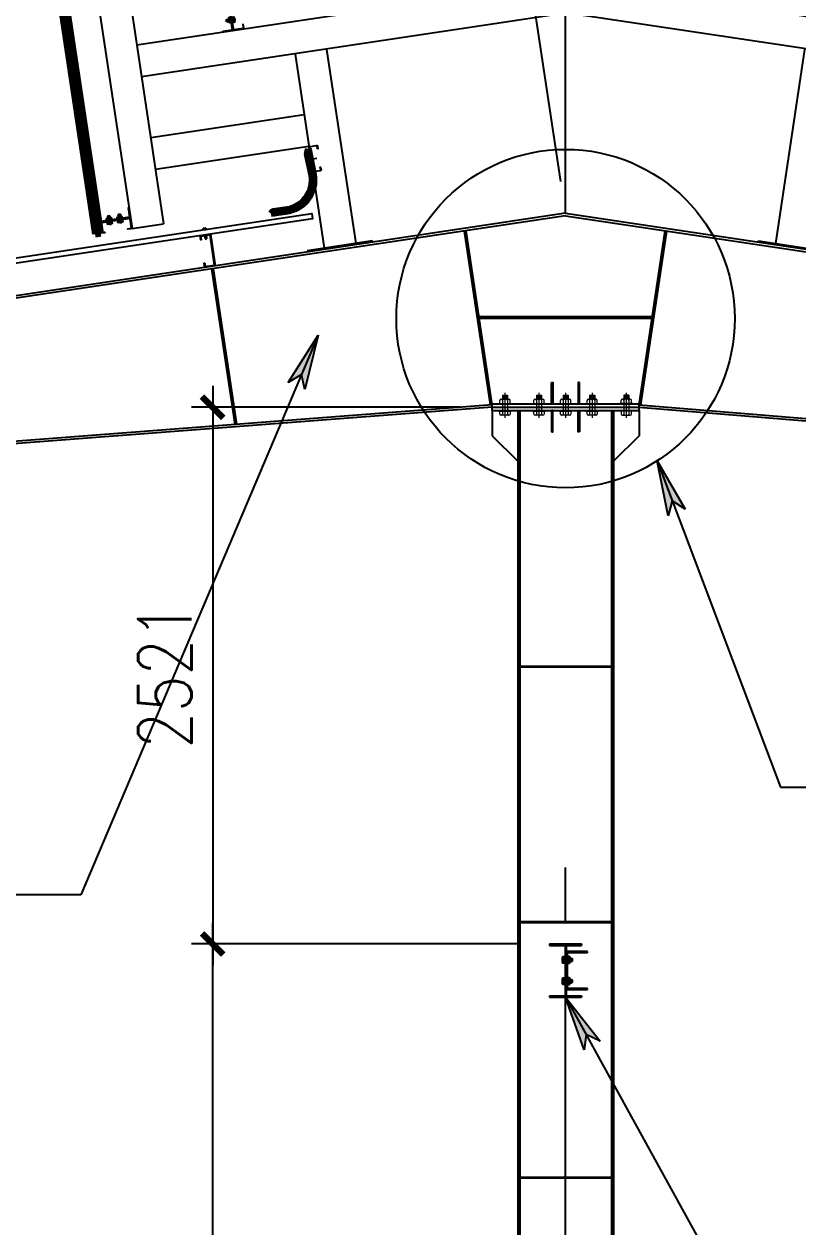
# Model space of a CAD drawing. Header units: inches. Extents: x 651127 to 1529722, y 768575 to 1021311.
# Drawn here: x 1036729 to 1040364, y 879799 to 885449 of the extents above; entities that cross this region are included whole.
import ezdxf

# ---------------------------------------------------------------- set-up
doc = ezdxf.new("R2010")
doc.units = ezdxf.units.IN
doc.header["$LTSCALE"] = 1000
doc.header["$MEASUREMENT"] = 0
doc.linetypes.add('CENTER', pattern=[2, 1.25, -0.25, 0.25, -0.25])
doc.linetypes.add('CENTER2', pattern=[1.125, 0.75, -0.125, 0.125, -0.125])
doc.layers.get('DEFPOINTS').update_dxf_attribs({"color": 8, "lineweight": 9})
for name, color, linetype in [('DWGshare.com_12', 51, 'Continuous'), ('DWGshare.com_13', 145, 'Continuous'), ('DWGshare.com_18', 1, 'Continuous'), ('DWGshare.com_19', 136, 'Continuous'), ('DWGshare.com_2', 147, 'Continuous'), ('DWGshare.com_32', 253, 'Continuous'), ('DWGshare.com_34', 1, 'Continuous'), ('DWGshare.com_35', 9, 'Continuous'), ('DWGshare.com_36', 2, 'Continuous'), ('DWGshare.com_37', 8, 'CENTER2'), ('DWGshare.com_38', 8, 'Continuous'), ('DWGshare.com_39', 143, 'Continuous'), ('DWGshare.com_4', 8, 'CENTER2'), ('DWGshare.com_40', 4, 'Continuous'), ('DWGshare.com_41', 51, 'Continuous')]:
    doc.layers.add(name, color=color, linetype=linetype)
doc.layers.add('DWGshare.com_20', color=115, linetype='Continuous', lineweight=20)
doc.layers.add('DWGshare.com_23', color=147, linetype='Continuous', lineweight=0)
doc.styles.add('DWGshare.com_4', font='romans.shx', dxfattribs={"width": 0.8})
doc.dimstyles.new('DWGshare.com_1', dxfattribs={"dimscale": 100, "dimtxt": 2.5, "dimasz": 1, "dimexe": 1, "dimexo": 1.5, "dimgap": 1, "dimtad": 1, "dimdec": 0, "dimzin": 0, "dimdsep": 46, "dimtxsty": 'DWGshare.com_4', "dimblk": 'DWGshare.com_1', "dimcen": 1.5, "dimdle": 1, "dimclrd": 256, "dimclre": 256, "dimclrt": 7, "dimadec": 0, "dimazin": 0, "dimtfac": 1, "dimtdec": 0, "dimtix": 1, "dimtmove": 2, "dimatfit": 3, "dimfxl": 1, "dimtolj": 1, "dimtzin": 0, "dimarcsym": 0})
doc.dimstyles.new('DWGshare.com_4', dxfattribs={"dimscale": 100, "dimtxt": 2.5, "dimasz": 2, "dimexe": 1, "dimexo": 1.5, "dimgap": 1, "dimtad": 1, "dimdec": 0, "dimlfac": 0.5, "dimzin": 0, "dimdsep": 46, "dimtxsty": 'DWGshare.com_4', "dimblk": 'DWGshare.com_6', "dimcen": 1.5, "dimdle": 1, "dimclrd": 256, "dimclre": 256, "dimclrt": 7, "dimadec": 0, "dimazin": 0, "dimtfac": 1, "dimtdec": 0, "dimtix": 1, "dimtmove": 2, "dimatfit": 3, "dimldrblk": 'DWGshare.com_6', "dimfxl": 1, "dimtolj": 1, "dimtzin": 0, "dimarcsym": 0})

# ---------------------------------------------------------------- blocks, each defined once
blk = doc.blocks.new('DWGshare.com_1')
at = {"color": 0, "linetype": 'ByBlock', "const_width": 0.3}
blk.add_lwpolyline([(-0.5, -0.5), (0.5, 0.5)], dxfattribs=at)
blk = doc.blocks.new('*D235')
at = {"layer": 'DEFPOINTS', "color": 0, "transparency": 16777216}
for p in [(1037614.8, 881128.5), (1039197.5, 881128.5), (1039022.5, 870128.7)]:
    blk.add_point(p, dxfattribs=at)
at = {"layer": 'DWGshare.com_19', "lineweight": -2, "transparency": 16777216}
for p, q in [((1037614.8, 870028.7), (1037614.8, 881228.5)), ((1039047.5, 881128.5), (1037514.8, 881128.5)), ((1038872.5, 870128.7), (1037514.8, 870128.7))]:
    blk.add_line(p, q, dxfattribs=at)
at = {"layer": 'DWGshare.com_19', "lineweight": -2, "transparency": 16777216, "xscale": 100, "yscale": 100, "zscale": 100}
for p, rotation in [((1037614.8, 881128.5), 90), ((1037614.8, 870128.7), 270)]:
    blk.add_blockref('DWGshare.com_1', p, dxfattribs=dict(at, rotation=rotation))
at = {"layer": 'DWGshare.com_19', "color": 7, "transparency": 16777216, "insert": (1037389.8, 875628.6), "char_height": 250, "attachment_point": 5, "rotation": 90, "style": 'DWGshare.com_4'}
blk.add_mtext('\\A1;11000', dxfattribs=at)
blk = doc.blocks.new('DWGshare.com_6')
at = {"linetype": 'CENTER2'}
blk.add_hatch(color=256, dxfattribs=at).paths.add_polyline_path([(-1.296, 0.216), (-1, 0), (-1.296, -0.216), (0, 0)])
blk.add_line((0, 0), (-1, 0), dxfattribs=at)
blk.add_lwpolyline([(-1.296, 0.216), (0, 0), (-1.296, -0.216), (-1, 0), (-1.296, 0.216)], dxfattribs=at)
blk = doc.blocks.new('*D265')
at = {"layer": 'DEFPOINTS', "color": 0, "transparency": 16777216}
for p in [(1039010.1, 886310.3), (1039272.5, 884560.7), (1033338.9, 883670.7)]:
    blk.add_point(p, dxfattribs=at)
at = {"layer": 'DWGshare.com_19', "lineweight": -2, "transparency": 16777216}
for p, q in [((1039250.3, 884709.1), (1038995.2, 886409.2)), ((1032977.6, 885405.4), (1039109, 886325.1)), ((1033316.6, 883819), (1033061.6, 885519.1))]:
    blk.add_line(p, q, dxfattribs=at)
at = {"layer": 'DWGshare.com_19', "lineweight": -2, "transparency": 16777216, "xscale": 100, "yscale": 100, "zscale": 100}
for p, rotation in [((1039010.1, 886310.3), 8.530765609948459), ((1033076.5, 885420.2), 188.5307656099484)]:
    blk.add_blockref('DWGshare.com_1', p, dxfattribs=dict(at, rotation=rotation))
at = {"layer": 'DWGshare.com_19', "color": 7, "transparency": 16777216, "insert": (1036009.9, 886087.8), "char_height": 250, "attachment_point": 5, "rotation": 8.5308, "style": 'DWGshare.com_4'}
blk.add_mtext('\\A1;6000', dxfattribs=at)
blk = doc.blocks.new('DWGshare.com_14')
at = {"layer": 'DWGshare.com_38'}
h = blk.add_hatch(dxfattribs=at)
h.set_pattern_fill('ANSI31', color=8, scale=400, angle=10, style=0)
h.set_pattern_definition([(125, (-1700181.144, -1211422.91), (40.9576022, 28.6788218), [])])
h.paths.add_polyline_path([(-574, 1638), (-361, 1333), (-915, 1330)])
h = blk.add_hatch(dxfattribs=at)
h.set_pattern_fill('ANSI31', color=8, scale=400, angle=10, style=0)
h.set_pattern_definition([(55, (1700181.144, -1211422.91), (-40.9576022, 28.6788218), [])])
h.paths.add_polyline_path([(574, 1638), (361, 1333), (915, 1330)])
at = {"layer": 'DWGshare.com_39'}
blk.add_line((0, 1638), (0, 0), dxfattribs=at)
for points in [[(573, 0), (-574, 1638), (-574, 1638), (-574, 1638)], [(-573, 0), (574, 1638), (574, 1638), (574, 1638)]]:
    blk.add_lwpolyline(points, dxfattribs=at)
at = {"layer": 'DWGshare.com_41', "color": 2}
for points in [[(-574, 1638), (-915, 1330), (-361, 1333)], [(574, 1638), (915, 1330), (361, 1333)]]:
    blk.add_lwpolyline(points, dxfattribs=at)
blk = doc.blocks.new('DWGshare.com_15')
at = {"layer": 'DWGshare.com_39'}
h = blk.add_hatch(dxfattribs=at)
h.set_pattern_fill('ANSI31', color=256, scale=25, angle=72.9385, style=0)
h.set_pattern_definition([(45, (21844.015, -11896.4502), (2.2097087, -2.2097087), [])])
h.paths.add_polyline_path([(-75, 4), (-29, 4), (-29, 140), (-25, 140), (-25, 0), (-75, 0)])
for p, q in [((-29, 115), (-30.1, 115)), ((-30.1, 85), (-30.1, 115)), ((-29, 115), (-29, 85)), ((-23, 115), (-21.9, 115)), ((-23, 115), (-23, 85)), ((-21.9, 85), (-21.9, 115)), ((-54.4, 100), (-6.1, 100)), ((-49.3, 106), (-39.7, 106)), ((-49.3, 94), (-49.3, 106)), ((-49.3, 94), (-39.7, 94)), ((-47.3, 94), (-47.3, 106)), ((-45, 94), (-45, 106)), ((-45, 106), (-15, 106)), ((-45, 94), (-15, 94)), ((-42, 94), (-42, 106)), ((-39.7, 90.7), (-39.7, 109.3)), ((-39.7, 40.7), (-39.7, 59.3)), ((-30.1, 112), (-37, 112)), ((-30.1, 88), (-37, 88)), ((-30.1, 62), (-37, 62)), ((-29, 85), (-30.1, 85)), ((-29, 65), (-30.1, 65)), ((-30.1, 35), (-30.1, 65)), ((-29, 65), (-29, 35)), ((-23, 85), (-21.9, 85)), ((-23, 65), (-21.9, 65)), ((-23, 65), (-23, 35)), ((-21.9, 112), (-15, 112)), ((-15, 88), (-21.9, 88)), ((-21.9, 35), (-21.9, 65)), ((-21.9, 62), (-15, 62)), ((-12.3, 109.3), (-12.3, 90.7)), ((-12.3, 59.3), (-12.3, 40.7)), ((-54.4, 50), (-6.1, 50)), ((-49.3, 56), (-39.7, 56)), ((-49.3, 44), (-49.3, 56)), ((-49.3, 44), (-39.7, 44)), ((-47.3, 44), (-47.3, 56)), ((-45, 44), (-45, 56)), ((-45, 56), (-15, 56)), ((-45, 44), (-15, 44)), ((-42, 44), (-42, 56)), ((-30.1, 38), (-37, 38)), ((-29, 35), (-30.1, 35)), ((-23, 35), (-21.9, 35)), ((-15, 38), (-21.9, 38))]:
    blk.add_line(p, q, dxfattribs=at)
blk.add_lwpolyline([(-25, 4.5, 0.414214), (-20.5, 0), (20.5, 0, 0.414214), (25, 4.5), (25, 20), (23, 20), (23, 4.5, -0.414214), (20.5, 2), (-20.5, 2, -0.414214), (-23, 4.5), (-23, 145.5, -0.414214), (-20.5, 148), (20.5, 148, -0.414214), (23, 145.5), (23, 130), (25, 130), (25, 145.5, 0.414214), (20.5, 150), (-20.5, 150, 0.414214), (-25, 145.5)], format="xyb", close=True, dxfattribs=at)
for centre, start, end in [((-37, 109.3), 90, 180), ((-37, 108.7), 180, 270), ((-37, 103.3), 90, 180), ((-37, 96.7), 180, 270), ((-37, 91.3), 90, 180), ((-37, 90.7), 180, 270), ((-37, 59.3), 90, 180), ((-37, 58.7), 180, 270), ((-15, 109.3), 360, 90), ((-15, 108.7), 270, 360), ((-15, 103.3), 360, 90), ((-15, 96.7), 270, 360), ((-15, 91.3), 360, 90), ((-15, 90.7), 270, 360), ((-15, 59.3), 360, 90), ((-15, 58.7), 270, 360), ((-37, 53.3), 90, 180), ((-37, 46.7), 180, 270), ((-37, 41.3), 90, 180), ((-37, 40.7), 180, 270), ((-15, 53.3), 360, 90), ((-15, 46.7), 270, 360), ((-15, 41.3), 360, 90), ((-15, 40.7), 270, 360)]:
    blk.add_arc(centre, 2.73, start, end, dxfattribs=at)
at = {"layer": 'DWGshare.com_40', "color": 4}
blk.add_lwpolyline([(-75, 4), (-29, 4), (-29, 140), (-25, 140), (-25, 0), (-75, 0)], close=True, dxfattribs=at)
blk = doc.blocks.new('DWGshare.com_16')
at = {"layer": 'DWGshare.com_13', "color": 8, "linetype": 'CENTER2', "ltscale": 0.5}
for p, q in [((-2321.2, 1085.5), (-2313.1, 1031.3)), ((2321.2, 1085.5), (2313.1, 1031.3))]:
    blk.add_line(p, q, dxfattribs=at)
at = {"layer": 'DWGshare.com_37', "linetype": 'CENTER', "ltscale": 500}
blk.add_line((0, 0), (0, 3176.5), dxfattribs=at)
at = {"layer": 'DWGshare.com_39', "linetype": 'Continuous', "lineweight": 100}
for p, q in [((-2038.6, 1560.8), (-1287, 1673.5)), ((-2034.9, 1536.1), (-1283.3, 1648.8)), ((-1287, 1673.5), (-1283.3, 1648.8)), ((1287, 1673.5), (1283.3, 1648.8)), ((2034.9, 1536.1), (1283.3, 1648.8)), ((2038.6, 1560.8), (1287, 1673.5)), ((-1696.6, 1015.5), (-0.4, 1269.9)), ((-1692.9, 990.8), (-0.4, 1244.6)), ((1696.6, 1015.5), (0.4, 1269.9)), ((1692.9, 990.8), (0.4, 1244.6)), ((-2386, 1078.9), (-2209.5, -97.8)), ((-2361.3, 1082.7), (-2184.7, -94.1)), ((2361.3, 1082.7), (2184.7, -94.1)), ((2386, 1078.9), (2209.5, -97.8)), ((-1692.9, 990.8), (-1696.6, 1015.5)), ((1692.9, 990.8), (1696.6, 1015.5)), ((-2209.5, -97.8), (-2184.7, -94.1)), ((2209.5, -97.8), (2184.7, -94.1))]:
    blk.add_line(p, q, dxfattribs=at)
for points in [[(-1383.4, -1.8), (-1373.2, 9.8), (-1297, 21.2, 0.386282), (-1191.9, 179), (-1213.6, 279.6), (-1207, 302.9)], [(-1383.4, -1.8), (-1368.1, 0.4), (-1295.5, 11.3, 0.388252), (-1182, 180.5), (-1206.1, 297.3), (-1207, 302.9)], [(1383.4, -1.8), (1368.1, 0.4), (1295.5, 11.3, -0.388252), (1182, 180.5), (1206.1, 297.3), (1207, 302.9)], [(1383.4, -1.8), (1373.2, 9.8), (1297, 21.2, -0.386282), (1191.9, 179), (1213.6, 279.6), (1207, 302.9)]]:
    blk.add_lwpolyline(points, format="xyb", dxfattribs=at)
for centre, radius, start, end in [((-1965.7, 1142), 425, 98.5308, 188.5308), ((-1965.7, 1142), 400, 98.5308, 188.5308), ((1965.7, 1142), 400, 351.4692, 81.4692), ((1965.7, 1142), 425, 351.4692, 81.4692)]:
    blk.add_arc(centre, radius, start, end, dxfattribs=at)
at = {"layer": 'DWGshare.com_41'}
for p, q in [((-1287.3, 1648.2), (-1265, 1499.9)), ((-1283.3, 1648.8), (-1238.8, 1352.1)), ((1283.3, 1648.8), (1238.8, 1352.1)), ((1287.3, 1648.2), (1265, 1499.9))]:
    blk.add_line(p, q, dxfattribs=at)
at = {"layer": 'DWGshare.com_41', "ltscale": 0.9}
for p, q in [((-2250, 1352.1), (-1261.1, 1500.5)), ((-1261.1, 1500.5), (-1238.8, 1352.1)), ((1261.1, 1500.5), (1238.8, 1352.1)), ((2250, 1352.1), (1261.1, 1500.5)), ((-2250, 1352.1), (-2036.4, -71.9)), ((-2079.4, 1226), (-2250, 1352.1)), ((-2079.4, 1226), (-1238.8, 1352.1)), ((2079.4, 1226), (1238.8, 1352.1)), ((2250, 1352.1), (2036.4, -71.9)), ((2079.4, 1226), (2250, 1352.1)), ((-2079.4, 1226), (-1888.1, -49.6)), ((2079.4, 1226), (1888.1, -49.6)), ((-2014.1, 790.9), (0, 1093)), ((0, 941.4), (0, 1093)), ((0, 941.4), (0, 1093)), ((2014.1, 790.9), (0, 1093)), ((-1991.9, 642.6), (0, 941.4)), ((1991.9, 642.6), (0, 941.4)), ((-1270.7, 747.7), (-1133.9, -164)), ((-1122.4, 769.9), (-985.6, -141.8)), ((1122.4, 769.9), (985.6, -141.8)), ((1270.7, 747.7), (1133.9, -164)), ((-1948.9, 356), (-1228.2, 464.1)), ((1948.9, 356), (1228.2, 464.1)), ((-1926.7, 207.7), (-1205.9, 315.8)), ((1926.7, 207.7), (1205.9, 315.8)), ((-1218.3, 250.4), (-1167.7, 258)), ((1218.3, 250.4), (1167.7, 258)), ((-2036.4, -71.9), (-1888.1, -49.6)), ((2036.4, -71.9), (1888.1, -49.6)), ((-906.5, -129.9), (-1213.1, -175.9)), ((-905.6, -135.8), (-906.5, -129.9)), ((905.6, -135.8), (906.5, -129.9)), ((906.5, -129.9), (1213.1, -175.9)), ((-1213.1, -175.9), (-1212.2, -181.8)), ((1213.1, -175.9), (1212.2, -181.8))]:
    blk.add_line(p, q, dxfattribs=at)
at = {"layer": 'DWGshare.com_41', "flags": 128}
for points in [[(-1331.8, 1621.3), (-1334, 1636.2, -0.414214), (-1331.5, 1639.6), (-1291.9, 1645.5, -0.414214), (-1288.5, 1643), (-1267.7, 1504.5, -0.414214), (-1270.3, 1501.1), (-1309.8, 1495.2, -0.414214), (-1313.2, 1497.7), (-1315.5, 1512.5), (-1317.4, 1512.2), (-1315.2, 1497.4, 0.414214), (-1309.5, 1493.2), (-1270, 1499.1, 0.414214), (-1265.8, 1504.8), (-1286.5, 1643.3, 0.414214), (-1292.2, 1647.5), (-1331.8, 1641.5, 0.414214), (-1336, 1635.9), (-1333.8, 1621)], [(1331.8, 1621.3), (1334, 1636.2, 0.414214), (1331.5, 1639.6), (1291.9, 1645.5, 0.414214), (1288.5, 1643), (1267.7, 1504.5, 0.414214), (1270.3, 1501.1), (1309.8, 1495.2, 0.414214), (1313.2, 1497.7), (1315.5, 1512.5), (1317.4, 1512.2), (1315.2, 1497.4, -0.414214), (1309.5, 1493.2), (1270, 1499.1, -0.414214), (1265.8, 1504.8), (1286.5, 1643.3, -0.414214), (1292.2, 1647.5), (1331.8, 1641.5, -0.414214), (1336, 1635.9), (1333.8, 1621)], [(-1165.2, 302.9), (-1166.9, 314.8, 0.414214), (-1169.7, 316.8), (-1201.3, 312, 0.414214), (-1203.3, 309.3), (-1186.7, 198.5, 0.414214), (-1184, 196.5), (-1152.3, 201.3, 0.414214), (-1150.3, 204), (-1152.1, 215.9), (-1150.5, 216.1), (-1148.7, 204.2, -0.414214), (-1152.1, 199.7), (-1183.7, 194.9, -0.414214), (-1188.3, 198.3), (-1204.9, 309.1, -0.414214), (-1201.5, 313.6), (-1169.9, 318.4, -0.414214), (-1165.4, 315), (-1163.6, 303.1)], [(1165.2, 302.9), (1166.9, 314.8, -0.414214), (1169.7, 316.8), (1201.3, 312, -0.414214), (1203.3, 309.3), (1186.7, 198.5, -0.414214), (1184, 196.5), (1152.3, 201.3, -0.414214), (1150.3, 204), (1152.1, 215.9), (1150.5, 216.1), (1148.7, 204.2, 0.414214), (1152.1, 199.7), (1183.7, 194.9, 0.414214), (1188.3, 198.3), (1204.9, 309.1, 0.414214), (1201.5, 313.6), (1169.9, 318.4, 0.414214), (1165.4, 315), (1163.6, 303.1)]]:
    blk.add_lwpolyline(points, format="xyb", close=True, dxfattribs=at)
at = {"layer": 'DWGshare.com_23', "linetype": 'Continuous', "lineweight": 100, "xscale": 0.375, "yscale": 0.375, "zscale": 0.375}
blk.add_blockref('DWGshare.com_14', (0, 2562.1), dxfattribs=at)
at = {"layer": 'DWGshare.com_23', "linetype": 'Continuous', "ltscale": 1000}
for p, rotation in [((-247.7, 1055.9), 8.530765609618317), ((2204.3, 1047.5), 261.4692343901343), ((-1535.7, 862.7), 8.530765609618317), ((2040.1, -47.2), 261.4692343901343)]:
    blk.add_blockref('DWGshare.com_15', p, dxfattribs=dict(at, rotation=rotation))
at = {"layer": 'DWGshare.com_23', "linetype": 'Continuous', "ltscale": 1000, "xscale": -1}
for p, rotation in [((247.7, 1055.9), 351.4692343903817), ((-2204.3, 1047.5), 98.53076560986567), ((1535.7, 862.7), 351.4692343903817), ((-2040.1, -47.2), 98.53076560986567)]:
    blk.add_blockref('DWGshare.com_15', p, dxfattribs=dict(at, rotation=rotation))
blk = doc.blocks.new('*D862')
at = {"layer": 'DEFPOINTS', "color": 0, "transparency": 16777216}
for p in [(1038927.5, 883649.5), (1037614.8, 881128.5), (1039197.5, 881128.5)]:
    blk.add_point(p, dxfattribs=at)
at = {"layer": 'DWGshare.com_19', "lineweight": -2, "transparency": 16777216}
for p, q in [((1037614.8, 883749.5), (1037614.8, 881028.5)), ((1038777.5, 883649.5), (1037514.8, 883649.5)), ((1039047.5, 881128.5), (1037514.8, 881128.5))]:
    blk.add_line(p, q, dxfattribs=at)
at = {"layer": 'DWGshare.com_19', "lineweight": -2, "transparency": 16777216, "xscale": 100, "yscale": 100, "zscale": 100}
for p, rotation in [((1037614.8, 883649.5), 90), ((1037614.8, 881128.5), 270)]:
    blk.add_blockref('DWGshare.com_1', p, dxfattribs=dict(at, rotation=rotation))
at = {"layer": 'DWGshare.com_19', "color": 7, "transparency": 16777216, "insert": (1037389.8, 882389), "char_height": 250, "attachment_point": 5, "rotation": 90, "style": 'DWGshare.com_4'}
blk.add_mtext('\\A1;2521', dxfattribs=at)

msp = doc.modelspace()

# ---------------------------------------------------------------- hatches: boundary and pattern name
at = {"layer": 'DWGshare.com_12'}
h = msp.add_hatch(color=256, dxfattribs=at)
h.paths.add_polyline_path([(1039197.5, 881128.5), (1039197.5, 881121.5), (1039347.5, 881121.5), (1039347.5, 881128.5)])
h.paths.add_polyline_path([(1039270, 881061.5), (1039275, 881061.5), (1039275, 881121.5), (1039270, 881121.5)])
h.paths.add_polyline_path([(1039275, 881045.5), (1039270, 881045.5), (1039270, 880961.5), (1039275, 880961.5)])
h.paths.add_polyline_path([(1039270, 880885.5), (1039275, 880885.5), (1039275, 880945.5), (1039270, 880945.5)])
h.paths.add_polyline_path([(1039197.5, 880885.5), (1039197.5, 880878.5), (1039347.5, 880878.5), (1039347.5, 880885.5)])

# ---------------------------------------------------------------- linework, layer by layer
for p, q in [((1039272.5, 884560.7), (1033352.7, 883672.7)), ((1039272.5, 884548.6), (1033354.5, 883660.9)), ((1039272.5, 884560.7), (1045192.3, 883672.7)), ((1039272.5, 884548.6), (1045190.5, 883660.9)), ((1038919.5, 883660.9), (1038797.1, 884477.3)), ((1038927.5, 883661.5), (1038805, 884478.4)), ((1039617.5, 883661.5), (1039740.1, 884478.4)), ((1039625.5, 883660.9), (1039748, 884477.3)), ((1037719.9, 883568.8), (1037610.3, 884299.2)), ((1037727.9, 883569.4), (1037618.2, 884300.4)), ((1039678.8, 884074), (1038866.2, 884074)), ((1039678.8, 884066), (1038866.2, 884066)), ((1038927.5, 883661.5), (1033417.8, 883238.7)), ((1038927.5, 883649.5), (1033419.6, 883226.9)), ((1038927.5, 883665.5), (1039617.5, 883665.5)), ((1038927.5, 883633.5), (1038927.5, 883665.5)), ((1038927.5, 883649.5), (1039617.5, 883649.5)), ((1038927.5, 883633.5), (1038927.5, 883515.5)), ((1038927.5, 883633.5), (1039617.5, 883633.5)), ((1039047.5, 883633.5), (1039047.5, 870143)), ((1039057.5, 883633.5), (1039057.5, 870143)), ((1039487.5, 883633.5), (1039487.5, 870143)), ((1039497.5, 883633.5), (1039497.5, 870143)), ((1039617.5, 883633.5), (1039617.5, 883665.5)), ((1039617.5, 883661.5), (1045122.7, 883209.1)), ((1039617.5, 883649.5), (1045120.9, 883197.2)), ((1039617.5, 883633.5), (1039617.5, 883515.5)), ((1038927.5, 883515.5), (1039047.5, 883395.5)), ((1039617.5, 883515.5), (1039497.5, 883395.5)), ((1039057.5, 882433.6), (1039487.5, 882433.6)), ((1039057.5, 882429.6), (1039487.5, 882429.6)), ((1039057.5, 881233.6), (1039487.5, 881233.6)), ((1039057.5, 881229.6), (1039487.5, 881229.6)), ((1039197.5, 881128.5), (1039347.5, 881128.5)), ((1039197.5, 881121.5), (1039347.5, 881121.5)), ((1039375, 881093.5), (1039275, 881093.5)), ((1039281, 880913.5), (1039281, 881093.5)), ((1039375, 881087.5), (1039281, 881087.5)), ((1039375, 881087.5), (1039375, 881093.5)), ((1039375, 880913.5), (1039275, 880913.5)), ((1039375, 880919.5), (1039281, 880919.5)), ((1039375, 880913.5), (1039375, 880919.5)), ((1039057.5, 880033.6), (1039487.5, 880033.6)), ((1039057.5, 880029.6), (1039487.5, 880029.6))]:
    msp.add_line(p, q, dxfattribs=at)
at = {"layer": 'DWGshare.com_18', "linetype": 'Continuous', "ltscale": 0.9}
for p, q in [((1039197.5, 881128.5), (1039197.5, 881121.5)), ((1039270, 881121.5), (1039270, 880885.5)), ((1039275, 881121.5), (1039275, 880885.5)), ((1039347.5, 881128.5), (1039347.5, 881121.5)), ((1039197.5, 880885.5), (1039197.5, 880878.5)), ((1039197.5, 880885.5), (1039347.5, 880885.5)), ((1039197.5, 880878.5), (1039347.5, 880878.5)), ((1039347.5, 880885.5), (1039347.5, 880878.5))]:
    msp.add_line(p, q, dxfattribs=at)
at = {"layer": 'DWGshare.com_20'}
for p, q in [((1038963.5, 883667.6), (1038963.5, 883681.4)), ((1038969, 883686.8), (1039006.1, 883686.8)), ((1038975.5, 883706), (1038975.5, 883686.8)), ((1038975.5, 883706), (1038999.5, 883706)), ((1038975.5, 883702), (1038999.5, 883702)), ((1038975.5, 883697.4), (1038999.5, 883697.4)), ((1038975.5, 883691.4), (1038999.5, 883691.4)), ((1038975.5, 883681.4), (1038975.5, 883617.5)), ((1038987.5, 883717.4), (1038987.5, 883599.6)), ((1038999.5, 883706), (1038999.5, 883686.8)), ((1038999.5, 883681.4), (1038999.5, 883617.5)), ((1039011.5, 883667.6), (1039011.5, 883681.4)), ((1039123.5, 883667.6), (1039123.5, 883681.4)), ((1039129, 883686.8), (1039166.1, 883686.8)), ((1039135.5, 883706), (1039135.5, 883686.8)), ((1039135.5, 883706), (1039159.5, 883706)), ((1039135.5, 883702), (1039159.5, 883702)), ((1039135.5, 883697.4), (1039159.5, 883697.4)), ((1039135.5, 883691.4), (1039159.5, 883691.4)), ((1039135.5, 883681.4), (1039135.5, 883617.5)), ((1039147.5, 883717.4), (1039147.5, 883599.6)), ((1039159.5, 883706), (1039159.5, 883686.8)), ((1039159.5, 883681.4), (1039159.5, 883617.5)), ((1039171.5, 883667.6), (1039171.5, 883681.4)), ((1039248.5, 883667.6), (1039248.5, 883681.4)), ((1039254, 883686.8), (1039291.1, 883686.8)), ((1039260.5, 883706), (1039260.5, 883686.8)), ((1039260.5, 883706), (1039284.5, 883706)), ((1039260.5, 883702), (1039284.5, 883702)), ((1039260.5, 883697.4), (1039284.5, 883697.4)), ((1039260.5, 883691.4), (1039284.5, 883691.4)), ((1039260.5, 883681.4), (1039260.5, 883617.5)), ((1039272.5, 883717.4), (1039272.5, 883599.6)), ((1039284.5, 883706), (1039284.5, 883686.8)), ((1039284.5, 883681.4), (1039284.5, 883617.5)), ((1039296.5, 883667.6), (1039296.5, 883681.4)), ((1039373.5, 883667.6), (1039373.5, 883681.4)), ((1039379, 883686.8), (1039416.1, 883686.8)), ((1039385.5, 883706), (1039385.5, 883686.8)), ((1039385.5, 883706), (1039409.5, 883706)), ((1039385.5, 883702), (1039409.5, 883702)), ((1039385.5, 883697.4), (1039409.5, 883697.4)), ((1039385.5, 883691.4), (1039409.5, 883691.4)), ((1039385.5, 883681.4), (1039385.5, 883617.5)), ((1039397.5, 883717.4), (1039397.5, 883599.6)), ((1039409.5, 883706), (1039409.5, 883686.8)), ((1039409.5, 883681.4), (1039409.5, 883617.5)), ((1039421.5, 883667.6), (1039421.5, 883681.4)), ((1039533.5, 883667.6), (1039533.5, 883681.4)), ((1039576.1, 883686.8), (1039539, 883686.8)), ((1039545.5, 883706), (1039545.5, 883686.8)), ((1039569.5, 883706), (1039545.5, 883706)), ((1039569.5, 883702), (1039545.5, 883702)), ((1039569.5, 883697.4), (1039545.5, 883697.4)), ((1039569.5, 883691.4), (1039545.5, 883691.4)), ((1039545.5, 883681.4), (1039545.5, 883617.5)), ((1039557.5, 883717.4), (1039557.5, 883599.6)), ((1039569.5, 883706), (1039569.5, 883686.8)), ((1039569.5, 883681.4), (1039569.5, 883617.5)), ((1039581.5, 883667.6), (1039581.5, 883681.4)), ((1038957.4, 883665.5), (1038957.4, 883667.6)), ((1038957.4, 883667.6), (1039017.6, 883667.6)), ((1039017.6, 883665.5), (1038957.4, 883665.5)), ((1038957.4, 883633.5), (1038957.4, 883631.3)), ((1039017.6, 883633.5), (1038957.4, 883633.5)), ((1038957.4, 883631.3), (1039017.6, 883631.3)), ((1038963.5, 883617.5), (1038963.5, 883631.3)), ((1039011.5, 883631.3), (1039011.5, 883617.5)), ((1039017.6, 883665.5), (1039017.6, 883667.6)), ((1039017.6, 883633.5), (1039017.6, 883631.3)), ((1039117.4, 883665.5), (1039117.4, 883667.6)), ((1039117.4, 883667.6), (1039177.6, 883667.6)), ((1039177.6, 883665.5), (1039117.4, 883665.5)), ((1039117.4, 883633.5), (1039117.4, 883631.3)), ((1039177.6, 883633.5), (1039117.4, 883633.5)), ((1039117.4, 883631.3), (1039177.6, 883631.3)), ((1039123.5, 883617.5), (1039123.5, 883631.3)), ((1039171.5, 883631.3), (1039171.5, 883617.5)), ((1039177.6, 883665.5), (1039177.6, 883667.6)), ((1039177.6, 883633.5), (1039177.6, 883631.3)), ((1039242.4, 883665.5), (1039242.4, 883667.6)), ((1039242.4, 883667.6), (1039302.6, 883667.6)), ((1039302.6, 883665.5), (1039242.4, 883665.5)), ((1039242.4, 883633.5), (1039242.4, 883631.3)), ((1039302.6, 883633.5), (1039242.4, 883633.5)), ((1039242.4, 883631.3), (1039302.6, 883631.3)), ((1039248.5, 883617.5), (1039248.5, 883631.3)), ((1039296.5, 883631.3), (1039296.5, 883617.5)), ((1039302.6, 883665.5), (1039302.6, 883667.6)), ((1039302.6, 883633.5), (1039302.6, 883631.3)), ((1039367.4, 883665.5), (1039367.4, 883667.6)), ((1039367.4, 883667.6), (1039427.6, 883667.6)), ((1039427.6, 883665.5), (1039367.4, 883665.5)), ((1039367.4, 883633.5), (1039367.4, 883631.3)), ((1039427.6, 883633.5), (1039367.4, 883633.5)), ((1039367.4, 883631.3), (1039427.6, 883631.3)), ((1039373.5, 883617.5), (1039373.5, 883631.3)), ((1039421.5, 883631.3), (1039421.5, 883617.5)), ((1039427.6, 883665.5), (1039427.6, 883667.6)), ((1039427.6, 883633.5), (1039427.6, 883631.3)), ((1039527.4, 883665.5), (1039527.4, 883667.6)), ((1039587.6, 883667.6), (1039527.4, 883667.6)), ((1039527.4, 883665.5), (1039587.6, 883665.5)), ((1039527.4, 883633.5), (1039527.4, 883631.3)), ((1039527.4, 883633.5), (1039587.6, 883633.5)), ((1039587.6, 883631.3), (1039527.4, 883631.3)), ((1039533.5, 883631.3), (1039533.5, 883617.5)), ((1039581.5, 883617.5), (1039581.5, 883631.3)), ((1039587.6, 883665.5), (1039587.6, 883667.6)), ((1039587.6, 883633.5), (1039587.6, 883631.3)), ((1039006.1, 883612.1), (1038969, 883612.1)), ((1039166.1, 883612.1), (1039129, 883612.1)), ((1039291.1, 883612.1), (1039254, 883612.1)), ((1039416.1, 883612.1), (1039379, 883612.1)), ((1039539, 883612.1), (1039576.1, 883612.1))]:
    msp.add_line(p, q, dxfattribs=at)
for centre, start, end in [((1038969, 883681.4), 90, 180), ((1038970.1, 883681.4), 360, 90), ((1038981, 883681.4), 90, 180), ((1038994.1, 883681.4), 360, 90), ((1039005, 883681.4), 90, 180), ((1039006.1, 883681.4), 360, 90), ((1039129, 883681.4), 90, 180), ((1039130.1, 883681.4), 360, 90), ((1039141, 883681.4), 90, 180), ((1039154.1, 883681.4), 360, 90), ((1039165, 883681.4), 90, 180), ((1039166.1, 883681.4), 360, 90), ((1039254, 883681.4), 90, 180), ((1039255.1, 883681.4), 360, 90), ((1039266, 883681.4), 90, 180), ((1039279.1, 883681.4), 360, 90), ((1039290, 883681.4), 90, 180), ((1039291.1, 883681.4), 360, 90), ((1039379, 883681.4), 90, 180), ((1039380.1, 883681.4), 360, 90), ((1039391, 883681.4), 90, 180), ((1039404.1, 883681.4), 360, 90), ((1039415, 883681.4), 90, 180), ((1039416.1, 883681.4), 360, 90), ((1039539, 883681.4), 90, 180), ((1039540.1, 883681.4), 0, 90), ((1039551, 883681.4), 90, 180), ((1039564.1, 883681.4), 0, 90), ((1039575, 883681.4), 90, 180), ((1039576.1, 883681.4), 0, 90), ((1038969, 883617.5), 180, 270), ((1038970.1, 883617.5), 270, 360), ((1038981, 883617.5), 180, 270), ((1038994.1, 883617.5), 270, 360), ((1039005, 883617.5), 180, 270), ((1039006.1, 883617.5), 270, 360), ((1039129, 883617.5), 180, 270), ((1039130.1, 883617.5), 270, 360), ((1039141, 883617.5), 180, 270), ((1039154.1, 883617.5), 270, 360), ((1039165, 883617.5), 180, 270), ((1039166.1, 883617.5), 270, 360), ((1039254, 883617.5), 180, 270), ((1039255.1, 883617.5), 270, 360), ((1039266, 883617.5), 180, 270), ((1039279.1, 883617.5), 270, 360), ((1039290, 883617.5), 180, 270), ((1039291.1, 883617.5), 270, 360), ((1039379, 883617.5), 180, 270), ((1039380.1, 883617.5), 270, 360), ((1039391, 883617.5), 180, 270), ((1039404.1, 883617.5), 270, 360), ((1039415, 883617.5), 180, 270), ((1039416.1, 883617.5), 270, 360), ((1039539, 883617.5), 180, 270), ((1039540.1, 883617.5), 270, 0), ((1039551, 883617.5), 180, 270), ((1039564.1, 883617.5), 270, 0), ((1039575, 883617.5), 180, 270), ((1039576.1, 883617.5), 270, 0)]:
    msp.add_arc(centre, 5.45, start, end, dxfattribs=at)
at = {"layer": 'DWGshare.com_32', "ltscale": 0.9}
for points in [[(1037577.7, 884326.7), (1037580.3, 884309.9), (1037623.8, 884316.4), (1037602.4, 884458.8), (1037558.9, 884452.3), (1037561.4, 884435.5), (1037558.5, 884435.1), (1037555.5, 884454.8), (1037604.9, 884462.3), (1037627.2, 884313.9), (1037577.7, 884306.5), (1037574.8, 884326.3)], [(1039207, 883765.5), (1039213, 883765.5), (1039213, 883665.5), (1039207, 883665.5)], [(1039338, 883765.5), (1039332, 883765.5), (1039332, 883665.5), (1039338, 883665.5)], [(1039207, 883533.5), (1039213, 883533.5), (1039213, 883633.5), (1039207, 883633.5)], [(1039338, 883533.5), (1039332, 883533.5), (1039332, 883633.5), (1039338, 883633.5)]]:
    msp.add_lwpolyline(points, close=True, dxfattribs=at)
at = {"layer": 'DWGshare.com_34', "ltscale": 100}
msp.add_circle((1039272.5, 884066), 794.8, dxfattribs=at)
at = {"layer": 'DWGshare.com_35'}
for p, q in [((1037570.1, 884483.3), (1037569.4, 884488)), ((1037583.3, 884485.3), (1037569.4, 884483.2)), ((1037569.5, 884482.5), (1037569.4, 884483.2)), ((1037583.4, 884484.6), (1037569.5, 884482.5)), ((1037571, 884488.9), (1037580.1, 884490.3)), ((1037571.1, 884482.7), (1037571.2, 884482.5)), ((1037581.9, 884484.1), (1037571.2, 884482.5)), ((1037572.7, 884488.5), (1037573.4, 884483.8)), ((1037578.6, 884489.4), (1037579.3, 884484.7)), ((1037581.8, 884484.3), (1037581.9, 884484.1)), ((1037581.9, 884489.9), (1037582.6, 884485.2)), ((1037583.3, 884485.3), (1037583.4, 884484.6)), ((1037585.2, 884455.8), (1037576.5, 884452.8)), ((1037576.5, 884454.8), (1037577, 884454.5)), ((1037576.5, 884452.8), (1037577.1, 884453.7)), ((1037576.5, 884452.8), (1037577.3, 884452.2)), ((1037585.5, 884453.5), (1037576.9, 884450.6)), ((1037576.9, 884450.6), (1037577.5, 884451.4)), ((1037576.9, 884450.6), (1037577.7, 884450)), ((1037577, 884454.5), (1037577.1, 884453.7)), ((1037582.6, 884455.7), (1037577.1, 884453.7)), ((1037584.6, 884454.9), (1037577.3, 884452.2)), ((1037577.3, 884452.2), (1037577.5, 884451.4)), ((1037584.7, 884454.1), (1037577.5, 884451.4)), ((1037584.9, 884452.7), (1037577.7, 884450)), ((1037577.7, 884450), (1037579, 884441)), ((1037579, 884441), (1037583.3, 884437.8)), ((1037584, 884450.8), (1037583.3, 884437.8)), ((1037586.5, 884442.1), (1037583.3, 884437.8)), ((1037585.3, 884442), (1037583.3, 884437.8)), ((1037584, 884450.8), (1037585.1, 884451.7)), ((1037585.6, 884451.3), (1037584, 884450.8)), ((1037584, 884450.8), (1037585.3, 884442)), ((1037584, 884450.8), (1037585.2, 884450.8)), ((1037585.2, 884455.8), (1037584.6, 884454.9)), ((1037584.6, 884454.9), (1037584.7, 884454.1)), ((1037585.5, 884453.5), (1037584.7, 884454.1)), ((1037585.2, 884455.8), (1037584.8, 884456.1)), ((1037585.5, 884453.5), (1037584.9, 884452.7)), ((1037584.9, 884452.7), (1037585.1, 884451.7)), ((1037585.6, 884451.3), (1037585.1, 884451.7)), ((1037585.6, 884451.3), (1037585.2, 884450.8)), ((1037585.2, 884450.8), (1037586.5, 884442.1)), ((1037586.5, 884442.1), (1037585.3, 884442))]:
    msp.add_line(p, q, dxfattribs=at)
for centre, radius, start, end in [((1037571.3, 884486.6), 2.34, 53.0413, 144.0203), ((1037572.6, 884489.2), 2.703e-13, 312.8769, 306.744), ((1037576.5, 884483.1), 6.58, 71.8523, 125.2092), ((1037580.5, 884488), 2.34, 53.0413, 144.0203)]:
    msp.add_arc(centre, radius, start, end, dxfattribs=at)
msp.add_open_spline([(1037584, 884450.8), (1037583.5, 884451), (1037581.9, 884452), (1037578.8, 884450.2), (1037578.3, 884447.3), (1037578.4, 884445.8), (1037578.4, 884445.2)], degree=3, knots=[0, 0, 0, 0, 1.523162, 5.467541, 8.216002, 10.013892, 10.013892, 10.013892, 10.013892], dxfattribs=at)
at = {"layer": 'DWGshare.com_36'}
for p, q in [((1039257.5, 881041.7), (1039257.5, 881065.2)), ((1039259.3, 881069.5), (1039268.1, 881069.5)), ((1039259.3, 881061), (1039268.1, 881061)), ((1039259.3, 881045.9), (1039268.1, 881045.9)), ((1039268.1, 881037.5), (1039259.3, 881037.5)), ((1039268.1, 881069.5), (1039268.1, 881037.5)), ((1039268.8, 881061.5), (1039277.7, 881061.5)), ((1039268.8, 881045.5), (1039277.3, 881045.5)), ((1039278.3, 881046.5), (1039277.3, 881056.5)), ((1039277.3, 881045.5), (1039278.3, 881046.5)), ((1039277.7, 881061.5), (1039278.7, 881060.5)), ((1039279.3, 881045.5), (1039278.3, 881046.5)), ((1039279.7, 881061.5), (1039278.7, 881060.5)), ((1039280.3, 881046.5), (1039278.7, 881060.5)), ((1039279.3, 881045.5), (1039280.3, 881046.5)), ((1039279.7, 881061.5), (1039280.7, 881060.5)), ((1039281.3, 881045.5), (1039280.3, 881046.5)), ((1039281.7, 881061.5), (1039280.7, 881060.5)), ((1039282.1, 881047.4), (1039280.7, 881060.5)), ((1039281.3, 881045.5), (1039282.1, 881046.3)), ((1039281.7, 881061.5), (1039282.1, 881061)), ((1039291.7, 881069.5), (1039282.8, 881069.5)), ((1039282.8, 881069.5), (1039282.8, 881037.5)), ((1039291.7, 881061), (1039282.8, 881061)), ((1039291.7, 881045.9), (1039282.8, 881045.9)), ((1039282.8, 881037.5), (1039291.7, 881037.5)), ((1039293.5, 881041.7), (1039293.5, 881065.2)), ((1039293.7, 881061.5), (1039293.5, 881061.3)), ((1039294.3, 881046.5), (1039293.5, 881053.2)), ((1039293.5, 881045.7), (1039294.3, 881046.5)), ((1039293.7, 881061.5), (1039294.7, 881060.5)), ((1039295.3, 881045.5), (1039294.3, 881046.5)), ((1039295.7, 881061.5), (1039294.7, 881060.5)), ((1039296.3, 881046.5), (1039294.7, 881060.5)), ((1039295.3, 881045.5), (1039296.3, 881046.5)), ((1039295.7, 881061.5), (1039296.7, 881060.5)), ((1039297.3, 881045.5), (1039296.3, 881046.5)), ((1039297.7, 881061.5), (1039296.7, 881060.5)), ((1039298.3, 881046.5), (1039296.7, 881060.5)), ((1039297.3, 881045.5), (1039298.3, 881046.5)), ((1039297.7, 881061.5), (1039298.7, 881060.5)), ((1039299.3, 881045.5), (1039298.3, 881046.5)), ((1039299.7, 881061.5), (1039298.7, 881060.5)), ((1039300.3, 881046.5), (1039298.7, 881060.5)), ((1039299.3, 881045.5), (1039300.3, 881046.5)), ((1039299.7, 881061.5), (1039300.7, 881060.5)), ((1039301.3, 881045.5), (1039300.3, 881046.5)), ((1039301.7, 881061.5), (1039300.7, 881060.5)), ((1039302.3, 881046.5), (1039300.7, 881060.5)), ((1039301.3, 881045.5), (1039302.3, 881046.5)), ((1039301.7, 881061.5), (1039302.7, 881060.5)), ((1039302.8, 881046), (1039302.3, 881046.5)), ((1039303.5, 881053.5), (1039302.7, 881060.5)), ((1039302.7, 881060.5), (1039304.1, 881060.5)), ((1039302.8, 881046), (1039304.1, 881046.7)), ((1039304.1, 881060.5), (1039304.1, 881046.7)), ((1039259.3, 880969.5), (1039268.1, 880969.5)), ((1039268.1, 880969.5), (1039268.1, 880937.5)), ((1039282.8, 880969.5), (1039282.8, 880937.5)), ((1039291.7, 880969.5), (1039282.8, 880969.5)), ((1039257.5, 880941.7), (1039257.5, 880965.2)), ((1039259.3, 880961), (1039268.1, 880961)), ((1039259.3, 880945.9), (1039268.1, 880945.9)), ((1039268.1, 880937.5), (1039259.3, 880937.5)), ((1039268.8, 880961.5), (1039277.7, 880961.5)), ((1039268.8, 880945.5), (1039277.3, 880945.5)), ((1039278.3, 880946.5), (1039277.3, 880956.5)), ((1039277.3, 880945.5), (1039278.3, 880946.5)), ((1039277.7, 880961.5), (1039278.7, 880960.5)), ((1039279.3, 880945.5), (1039278.3, 880946.5)), ((1039279.7, 880961.5), (1039278.7, 880960.5)), ((1039280.3, 880946.5), (1039278.7, 880960.5)), ((1039279.3, 880945.5), (1039280.3, 880946.5)), ((1039279.7, 880961.5), (1039280.7, 880960.5)), ((1039281.3, 880945.5), (1039280.3, 880946.5)), ((1039281.7, 880961.5), (1039280.7, 880960.5)), ((1039282.1, 880947.4), (1039280.7, 880960.5)), ((1039281.3, 880945.5), (1039282.1, 880946.3)), ((1039281.7, 880961.5), (1039282.1, 880961)), ((1039291.7, 880961), (1039282.8, 880961)), ((1039291.7, 880945.9), (1039282.8, 880945.9)), ((1039282.8, 880937.5), (1039291.7, 880937.5)), ((1039293.5, 880941.7), (1039293.5, 880965.2)), ((1039293.7, 880961.5), (1039293.5, 880961.3)), ((1039294.3, 880946.5), (1039293.5, 880953.2)), ((1039293.5, 880945.7), (1039294.3, 880946.5)), ((1039293.7, 880961.5), (1039294.7, 880960.5)), ((1039295.3, 880945.5), (1039294.3, 880946.5)), ((1039295.7, 880961.5), (1039294.7, 880960.5)), ((1039296.3, 880946.5), (1039294.7, 880960.5)), ((1039295.3, 880945.5), (1039296.3, 880946.5)), ((1039295.7, 880961.5), (1039296.7, 880960.5)), ((1039297.3, 880945.5), (1039296.3, 880946.5)), ((1039297.7, 880961.5), (1039296.7, 880960.5)), ((1039298.3, 880946.5), (1039296.7, 880960.5)), ((1039297.3, 880945.5), (1039298.3, 880946.5)), ((1039297.7, 880961.5), (1039298.7, 880960.5)), ((1039299.3, 880945.5), (1039298.3, 880946.5)), ((1039299.7, 880961.5), (1039298.7, 880960.5)), ((1039300.3, 880946.5), (1039298.7, 880960.5)), ((1039299.3, 880945.5), (1039300.3, 880946.5)), ((1039299.7, 880961.5), (1039300.7, 880960.5)), ((1039301.3, 880945.5), (1039300.3, 880946.5)), ((1039301.7, 880961.5), (1039300.7, 880960.5)), ((1039302.3, 880946.5), (1039300.7, 880960.5)), ((1039301.3, 880945.5), (1039302.3, 880946.5)), ((1039301.7, 880961.5), (1039302.7, 880960.5)), ((1039302.8, 880946), (1039302.3, 880946.5)), ((1039302.7, 880960.5), (1039304.1, 880960.5)), ((1039303.5, 880953.5), (1039302.7, 880960.5)), ((1039302.8, 880946), (1039304.1, 880946.7)), ((1039304.1, 880960.5), (1039304.1, 880946.7))]:
    msp.add_line(p, q, dxfattribs=at)
at = {"layer": 'DWGshare.com_36', "color": 9}
for p, q in [((1039268.1, 881067.2), (1039268.8, 881067.2)), ((1039268.1, 881039.7), (1039268.8, 881039.7)), ((1039268.8, 881067.2), (1039268.8, 881039.7)), ((1039277.3, 881056.5), (1039277.3, 881045.5)), ((1039279.3, 881045.5), (1039277.7, 881061.5)), ((1039281.3, 881045.5), (1039279.7, 881061.5)), ((1039282.1, 881056.5), (1039281.7, 881061.5)), ((1039282.8, 881067.2), (1039282.1, 881067.2)), ((1039282.1, 881067.2), (1039282.1, 881039.7)), ((1039282.8, 881039.7), (1039282.1, 881039.7)), ((1039295.3, 881045.5), (1039293.7, 881061.5)), ((1039297.3, 881045.5), (1039295.7, 881061.5)), ((1039299.3, 881045.5), (1039297.7, 881061.5)), ((1039301.3, 881045.5), (1039299.7, 881061.5)), ((1039303.2, 881046.2), (1039301.7, 881061.5)), ((1039268.1, 880967.2), (1039268.8, 880967.2)), ((1039268.1, 880939.7), (1039268.8, 880939.7)), ((1039268.8, 880967.2), (1039268.8, 880939.7)), ((1039277.3, 880956.5), (1039277.3, 880945.5)), ((1039279.3, 880945.5), (1039277.7, 880961.5)), ((1039281.3, 880945.5), (1039279.7, 880961.5)), ((1039282.1, 880956.5), (1039281.7, 880961.5)), ((1039282.1, 880967.2), (1039282.1, 880939.7)), ((1039282.8, 880967.2), (1039282.1, 880967.2)), ((1039282.8, 880939.7), (1039282.1, 880939.7)), ((1039295.3, 880945.5), (1039293.7, 880961.5)), ((1039297.3, 880945.5), (1039295.7, 880961.5)), ((1039299.3, 880945.5), (1039297.7, 880961.5)), ((1039301.3, 880945.5), (1039299.7, 880961.5)), ((1039303.2, 880946.2), (1039301.7, 880961.5))]:
    msp.add_line(p, q, dxfattribs=at)
at = {"layer": 'DWGshare.com_36'}
for centre, radius, start, end in [((1039263.4, 881065.2), 5.95, 134.5105, 225.4895), ((1039274.2, 881053.5), 16.7, 153.3216, 206.6784), ((1039263.4, 881041.7), 5.95, 134.5105, 225.4895), ((1039257.5, 881045.9), 6.866e-13, 34.3461, 28.2132), ((1039287.5, 881065.2), 5.95, 314.5105, 45.4895), ((1039276.8, 881053.5), 16.7, 333.3216, 26.6784), ((1039287.5, 881041.7), 5.95, 314.5105, 45.4895), ((1039293.5, 881045.9), 6.866e-13, 151.7868, 145.6539), ((1039263.4, 880965.2), 5.95, 134.5105, 225.4895), ((1039287.5, 880965.2), 5.95, 314.5105, 45.4895), ((1039274.2, 880953.5), 16.7, 153.3216, 206.6784), ((1039257.5, 880945.9), 6.866e-13, 34.3461, 28.2132), ((1039263.4, 880941.7), 5.95, 134.5105, 225.4895), ((1039276.8, 880953.5), 16.7, 333.3216, 26.6784), ((1039287.5, 880941.7), 5.95, 314.5105, 45.4895), ((1039293.5, 880945.9), 6.866e-13, 151.7868, 145.6539)]:
    msp.add_arc(centre, radius, start, end, dxfattribs=at)
at = {"layer": 'DWGshare.com_39'}
msp.add_lwpolyline([(1007140.2, 879917.8), (1038080.8, 884558.9), (1038084.5, 884534.2), (1007143.9, 879893.1)], close=True, dxfattribs=at)
at = {"layer": 'DWGshare.com_4', "ltscale": 2}
msp.add_line((1039272.5, 865987.1), (1039272.5, 881501.6), dxfattribs=at)

# ---------------------------------------------------------------- block references
at = {"layer": 'DWGshare.com_23', "linetype": 'Continuous', "ltscale": 1000}
msp.add_blockref('DWGshare.com_16', (1039272.5, 884560.7), dxfattribs=at)

# ---------------------------------------------------------------- dimensions: what is measured, and where the dimension line sits
at = {"layer": 'DWGshare.com_19'}
dim = msp.add_aligned_dim(p1=(1033338.9, 883670.7), p2=(1039272.5, 884560.7), distance=1769.1, dimstyle='DWGshare.com_1', dxfattribs=at)
dim.commit()
dim.dimension.update_dxf_attribs({"geometry": '*D265', "text_midpoint": (1036009.9, 886087.8)})
for p1, angle, picture, middle in [((1038927.5, 883649.5), 270, '*D862', (1037389.8, 882389)), ((1039022.5, 870128.7), 90, '*D235', (1037389.8, 875628.6))]:
    dim = msp.add_linear_dim(base=(1037614.8, 881128.5), p1=p1, p2=(1039197.5, 881128.5), angle=angle, dimstyle='DWGshare.com_1', dxfattribs=at)
    dim.commit()
    dim.dimension.update_dxf_attribs({"geometry": picture, "text_midpoint": middle})

# ---------------------------------------------------------------- leaders
at = {"layer": 'DWGshare.com_2'}
for points in [[(1038109.7, 883987.8), (1036995.6, 881359.2), (1032446.7, 881359.2)], [(1039702.4, 883397.4), (1040282.4, 881865.6), (1043336.2, 881865.6)], [(1039272.5, 880878.5), (1040307.8, 878999.8), (1044622.5, 878999.8)]]:
    msp.add_leader(points, dimstyle='DWGshare.com_4', dxfattribs=at)

doc.saveas('drawing.dxf')
